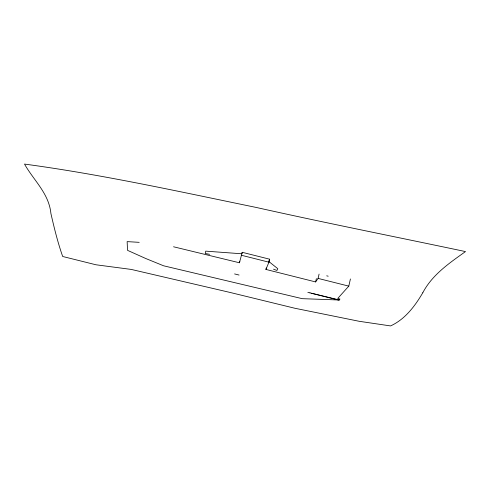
<?xml version="1.0" encoding="UTF-8"?>
<svg xmlns="http://www.w3.org/2000/svg" width="490" height="490" viewBox="0 0 490 490"><rect width="100%" height="100%" fill="white"/><g stroke="black" fill="none" stroke-linecap="round" stroke-linejoin="round"><path stroke-width="0.73" d="M311.536 293.29L338.909 300.174L339.956 299.029L337.72 298.465L348.8 286.129L350.417 278.957M266.278 267.993L265.929 269.433L315.603 281.928L316.375 278.626M315.603 281.928L318.084 278.406L319.082 274.112M265.929 269.433L268.93 262.181L269.653 259.204L242.225 252.307L241.846 253.685M173.534 246.776L239.432 262.769L239.794 261.329M239.432 262.769L242.225 252.307M268.832 261.207L269.653 259.204M139.209 242.342L127.143 241.619L127.529 250.341L145.653 258.469L163.599 265.794L302.257 298.673L339.454 300.003L309.98 292.861M241.821 253.783L205.69 251.143L205.249 253.514L209.61 254.31M326.707 275.827L328.184 276.201M241.478 255.278L268.93 262.181M318.084 278.406L348.8 286.129M234.588 273.928L239.053 275.049M307.836 292.358L310.054 292.916M273.506 269.157L276.942 270.462L277.799 268.692L268.734 261.44M422.79 292.763C414.92 306.134 405.065 319.345 390.561 325.924L359.225 321.299L294.864 308.259L229.877 292.401L131.289 269.433L95.93 264.772L62.683 256.49C57.765 242.464 54.206 228.022 50.917 213.542C48.926 193.366 33.859 180.645 24.5 164.077C102.447 174.569 179.23 191.608 256.209 207.442C325.795 223.011 395.742 236.842 465.5 251.578C449.391 263.032 432.168 274.774 422.79 292.763"/></g></svg>
